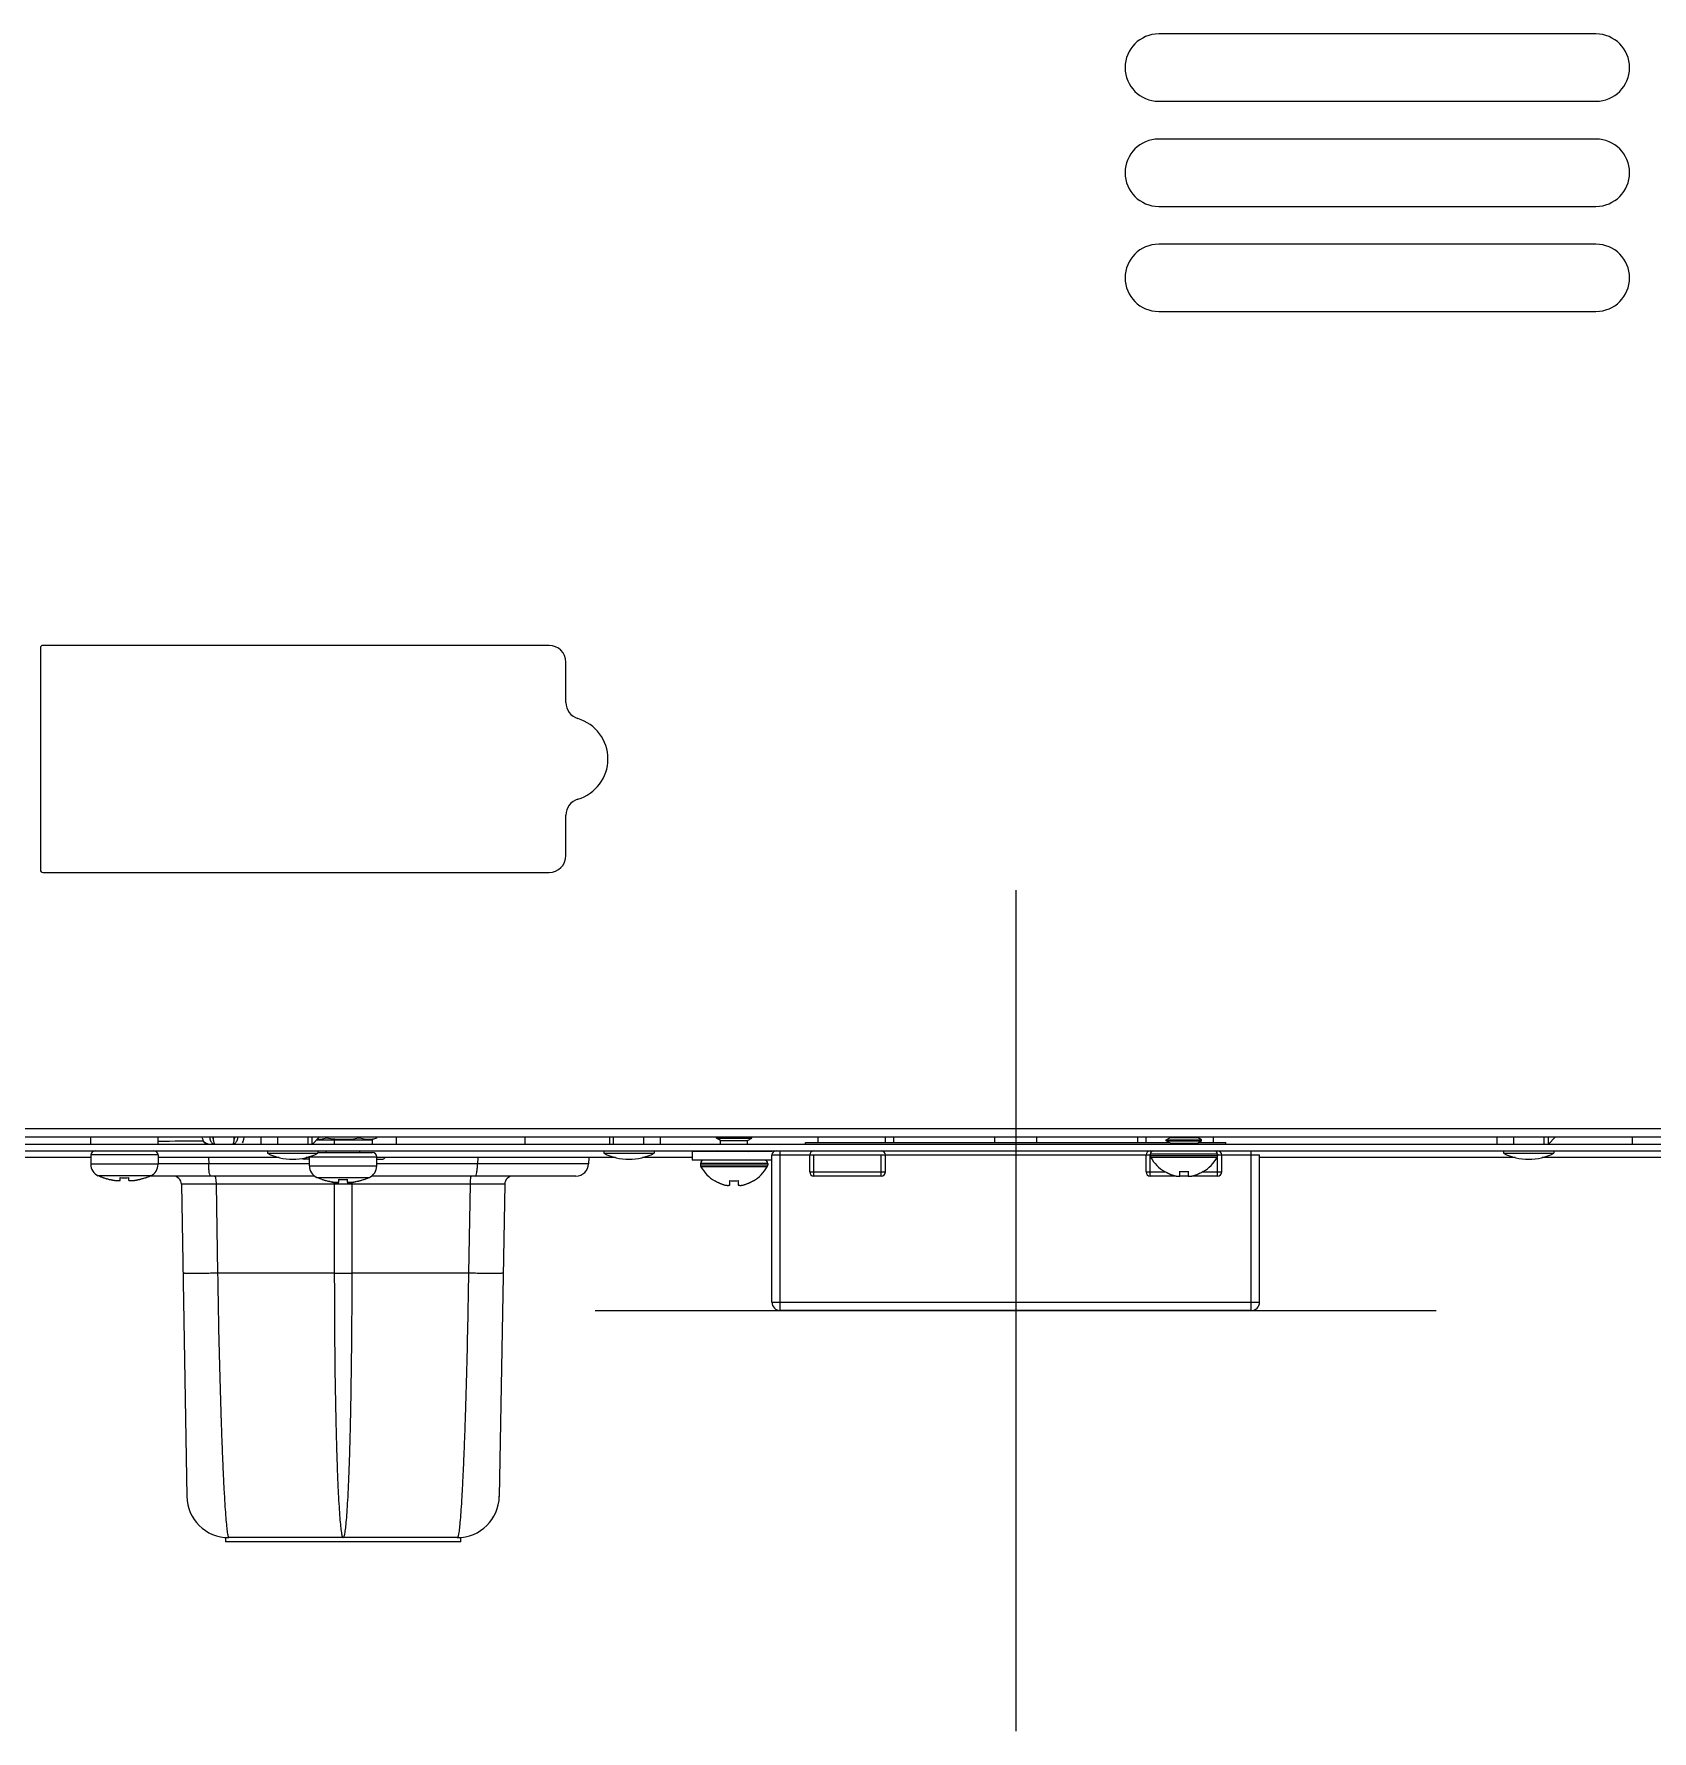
# Model space of a CAD drawing. Header units: millimetres. Extents: x 333 to 5627, y 435 to 3897.
# Drawn here: x 3541.3 to 3733.8, y 3061.3 to 3263.1 of the extents above; entities that cross this region are included whole.
import ezdxf

# ---------------------------------------------------------------- set-up
doc = ezdxf.new("R2010")
doc.units = ezdxf.units.MM
doc.header["$LTSCALE"] = 330
doc.layers.get('0').update_dxf_attribs({"linetype": 'CONTINUOUS'})
doc.layers.add('GEOM', color=7, linetype='CONTINUOUS')

msp = doc.modelspace()

# ---------------------------------------------------------------- linework, layer by layer
at = {"color": 7, "linetype": 'Continuous'}
for p, q in [((3727.09, 3263.09), (3675.09, 3263.09)), ((3675.09, 3255.09), (3727.09, 3255.09)), ((3727.09, 3250.59), (3675.09, 3250.59)), ((3675.09, 3242.59), (3727.09, 3242.59)), ((3727.09, 3238.09), (3675.09, 3238.09)), ((3675.09, 3230.09), (3727.09, 3230.09)), ((3542.09, 3190.09), (3542.09, 3163.69)), ((3602.59, 3190.39), (3542.39, 3190.39)), ((3604.59, 3183.6), (3604.59, 3188.39)), ((3604.59, 3165.39), (3604.59, 3170.18)), ((3542.39, 3163.39), (3602.59, 3163.39)), ((3976.09, 3132.89), (3180.09, 3132.89)), ((3178.99, 3131.09), (3977.19, 3131.09)), ((3976.09, 3131.89), (3180.09, 3131.89)), ((3180.09, 3130.29), (3976.08, 3130.29)), ((3548.09, 3131.09), (3548.09, 3131.89)), ((3556.09, 3131.09), (3556.09, 3131.89)), ((3561.51, 3131.45), (3561.47, 3131.45)), ((3561.69, 3131.09), (3561.69, 3131.23)), ((3568.34, 3131.09), (3568.34, 3131.89)), ((3569.09, 3130.29), (3569.09, 3129.99)), ((3569.09, 3129.99), (3575.09, 3129.99)), ((3570.34, 3131.09), (3570.34, 3131.89)), ((3573.94, 3131.09), (3573.94, 3131.89)), ((3574.39, 3131.89), (3574.39, 3131.09)), ((3574.44, 3131.09), (3575.24, 3131.89)), ((3574.94, 3131.59), (3581.59, 3131.59)), ((3575.09, 3130.29), (3575.09, 3129.99)), ((3575.09, 3130.09), (3581.59, 3130.09)), ((3576.09, 3130.09), (3576.09, 3130.28)), ((3576.09, 3130.09), (3576.09, 3130.28)), ((3576.1, 3131.89), (3576.1, 3131.79)), ((3577.08, 3131.09), (3577.08, 3131.59)), ((3580.08, 3131.89), (3580.08, 3131.79)), ((3580.09, 3130.09), (3580.09, 3130.28)), ((3580.09, 3130.09), (3580.09, 3130.28)), ((3582.07, 3131.79), (3581.47, 3131.59)), ((3581.59, 3131.09), (3581.59, 3131.59)), ((3582.07, 3131.89), (3582.07, 3131.79)), ((3584.44, 3131.09), (3584.44, 3131.89)), ((3599.74, 3131.09), (3599.74, 3131.89)), ((3609.09, 3130.29), (3609.09, 3129.99)), ((3609.09, 3129.99), (3615.09, 3129.99)), ((3609.79, 3131.89), (3609.79, 3131.09)), ((3610.24, 3131.09), (3610.24, 3131.89)), ((3613.84, 3131.09), (3613.84, 3131.89)), ((3615.09, 3130.29), (3615.09, 3129.99)), ((3615.84, 3131.09), (3615.84, 3131.89)), ((3629.09, 3130.19), (3619.59, 3130.19)), ((3619.59, 3130.19), (3619.59, 3129.19)), ((3622.49, 3131.79), (3622.49, 3131.89)), ((3622.49, 3131.79), (3626.69, 3131.79)), ((3622.99, 3131.5), (3622.49, 3131.79)), ((3622.84, 3130.19), (3622.66, 3130.29)), ((3622.99, 3131.5), (3626.19, 3131.5)), ((3622.99, 3131.09), (3622.99, 3131.5)), ((3626.19, 3131.5), (3626.69, 3131.79)), ((3626.19, 3131.09), (3626.19, 3131.5)), ((3626.34, 3130.19), (3626.52, 3130.29)), ((3626.69, 3131.79), (3626.69, 3131.89)), ((3633.09, 3131.29), (3676.33, 3131.29)), ((3633.09, 3131.09), (3633.09, 3131.29)), ((3634.59, 3131.29), (3634.59, 3131.89)), ((3642.59, 3131.29), (3642.59, 3131.89)), ((3643.59, 3131.29), (3643.59, 3131.89)), ((3655.59, 3131.29), (3655.59, 3131.89)), ((3660.59, 3131.29), (3660.59, 3131.89)), ((3672.59, 3131.29), (3672.59, 3131.89)), ((3673.59, 3131.29), (3673.59, 3131.89)), ((3675.99, 3131.59), (3676.49, 3131.88)), ((3675.99, 3131.59), (3680.19, 3131.59)), ((3675.99, 3131.49), (3675.99, 3131.59)), ((3675.99, 3131.49), (3680.19, 3131.49)), ((3676.49, 3131.2), (3675.99, 3131.49)), ((3676.49, 3131.88), (3676.49, 3131.89)), ((3676.49, 3131.88), (3679.69, 3131.88)), ((3676.49, 3131.2), (3679.69, 3131.2)), ((3679.69, 3131.88), (3679.69, 3131.89)), ((3680.19, 3131.59), (3679.69, 3131.88)), ((3679.69, 3131.2), (3680.19, 3131.49)), ((3679.84, 3131.29), (3683.09, 3131.29)), ((3680.19, 3131.49), (3680.19, 3131.59)), ((3681.59, 3131.29), (3681.59, 3131.89)), ((3683.09, 3131.09), (3683.09, 3131.29)), ((3715.34, 3131.09), (3715.34, 3131.89)), ((3716.09, 3130.29), (3716.09, 3129.99)), ((3716.09, 3129.99), (3722.09, 3129.99)), ((3717.34, 3131.09), (3717.34, 3131.89)), ((3720.94, 3131.09), (3720.94, 3131.89)), ((3721.39, 3131.89), (3721.39, 3131.09)), ((3721.44, 3131.09), (3722.24, 3131.89)), ((3722.09, 3130.29), (3722.09, 3129.99)), ((3731.44, 3131.09), (3731.44, 3131.89)), ((3548.09, 3129.49), (3530.42, 3129.49)), ((3556.09, 3129.79), (3548.09, 3129.79)), ((3548.09, 3129.79), (3548.09, 3128.69)), ((3556.09, 3128.69), (3548.09, 3128.69)), ((3556.09, 3129.79), (3556.09, 3128.69)), ((3570.48, 3129.49), (3556.09, 3129.49)), ((3562.11, 3128.74), (3561.36, 3128.74)), ((3562.08, 3129.49), (3562.11, 3128.74)), ((3574.09, 3128.74), (3562.11, 3128.74)), ((3574.09, 3129.29), (3573.47, 3129.29)), ((3574.09, 3129.49), (3573.69, 3129.49)), ((3574.09, 3129.59), (3582.09, 3129.59)), ((3574.09, 3128.49), (3574.09, 3129.59)), ((3574.09, 3128.49), (3582.09, 3128.49)), ((3582.09, 3128.49), (3582.09, 3129.59)), ((3610.48, 3129.49), (3582.09, 3129.49)), ((3582.09, 3129.29), (3582.7, 3129.29)), ((3594.07, 3128.74), (3582.09, 3128.74)), ((3594.1, 3129.49), (3594.07, 3128.74)), ((3594.82, 3128.74), (3594.07, 3128.74)), ((3607.31, 3129.49), (3607.28, 3128.74)), ((3619.59, 3129.49), (3613.69, 3129.49)), ((3629.09, 3129.19), (3619.59, 3129.19)), ((3628.59, 3128.79), (3620.59, 3128.79)), ((3620.59, 3128.79), (3620.59, 3128.59)), ((3628.59, 3128.59), (3620.59, 3128.59)), ((3628.53, 3128.39), (3620.64, 3128.39)), ((3628.59, 3128.79), (3628.59, 3128.59)), ((3629.09, 3129.79), (3674.09, 3129.79)), ((3629.09, 3112.29), (3629.09, 3129.79)), ((3633.59, 3127.79), (3633.59, 3129.79)), ((3634.09, 3127.29), (3634.09, 3129.79)), ((3642.09, 3127.29), (3642.09, 3129.79)), ((3642.59, 3127.79), (3642.59, 3129.79)), ((3673.59, 3127.79), (3673.59, 3129.79)), ((3682.09, 3129.89), (3674.09, 3129.89)), ((3674.09, 3129.89), (3674.09, 3129.69)), ((3682.09, 3129.69), (3674.09, 3129.69)), ((3674.09, 3127.29), (3674.09, 3129.69)), ((3682.03, 3129.49), (3674.14, 3129.49)), ((3682.09, 3129.89), (3682.09, 3129.69)), ((3682.09, 3129.79), (3687.09, 3129.79)), ((3682.09, 3127.29), (3682.09, 3129.79)), ((3682.59, 3127.79), (3682.59, 3129.79)), ((3687.09, 3112.29), (3687.09, 3129.79)), ((3717.48, 3129.49), (3687.09, 3129.49)), ((3757.48, 3129.49), (3720.69, 3129.49)), ((3555.22, 3127.33), (3548.96, 3127.33)), ((3549.59, 3127.08), (3548.96, 3127.33)), ((3549.59, 3127.08), (3549.59, 3127.1)), ((3551.59, 3126.75), (3551.59, 3127.1)), ((3552.59, 3127.1), (3552.59, 3126.75)), ((3554.59, 3127.08), (3555.22, 3127.33)), ((3554.59, 3127.1), (3554.59, 3127.08)), ((3574.72, 3127.29), (3555.12, 3127.29)), ((3574.96, 3127.13), (3581.22, 3127.13)), ((3575.58, 3126.88), (3574.96, 3127.13)), ((3575.59, 3126.88), (3575.59, 3126.9)), ((3577.59, 3126.55), (3577.59, 3126.9)), ((3578.59, 3126.9), (3578.59, 3126.55)), ((3580.59, 3126.88), (3581.22, 3127.13)), ((3580.59, 3126.9), (3580.59, 3126.88)), ((3605.78, 3127.29), (3581.46, 3127.29)), ((3622.29, 3126.71), (3622.29, 3126.75)), ((3624.09, 3126.2), (3624.09, 3126.75)), ((3625.09, 3126.75), (3625.09, 3126.2)), ((3626.89, 3126.75), (3626.89, 3126.71)), ((3633.59, 3127.79), (3642.59, 3127.79)), ((3642.09, 3127.29), (3634.09, 3127.29)), ((3673.59, 3127.79), (3675.88, 3127.79)), ((3677.09, 3127.29), (3674.09, 3127.29)), ((3675.79, 3127.81), (3675.79, 3127.85)), ((3677.59, 3127.3), (3677.59, 3127.85)), ((3678.59, 3127.79), (3677.59, 3127.79)), ((3678.59, 3127.29), (3677.59, 3127.29)), ((3678.59, 3127.85), (3678.59, 3127.3)), ((3682.09, 3127.29), (3679.09, 3127.29)), ((3680.29, 3127.79), (3682.59, 3127.79)), ((3680.39, 3127.85), (3680.39, 3127.81)), ((3686.09, 3111.29), (3630.09, 3111.29)), ((3592.09, 3083.79), (3564.09, 3083.79))]:
    msp.add_line(p, q, dxfattribs=at)
at = {"color": 1}
for p, q in [((3658.09, 3161.29), (3658.09, 3061.29)), ((3608.09, 3111.29), (3708.09, 3111.29))]:
    msp.add_line(p, q, dxfattribs=at)
at = {"color": 9, "linetype": 'Continuous'}
for p, q in [((3630.09, 3111.29), (3630.09, 3130.29)), ((3686.09, 3111.29), (3686.09, 3130.29)), ((3629.09, 3112.29), (3687.09, 3112.29))]:
    msp.add_line(p, q, dxfattribs=at)
at = {"color": 7, "linetype": 'Continuous'}
for centre, radius, start, end in [((3675.09, 3259.09), 4, 90, 270), ((3727.09, 3259.09), 4, 270, 90), ((3675.09, 3246.59), 4, 90, 270), ((3727.09, 3246.59), 4, 270, 90), ((3675.09, 3234.09), 4, 90, 270), ((3727.09, 3234.09), 4, 270, 90), ((3542.39, 3190.09), 0.3, 90, 180), ((3602.59, 3188.39), 2, 0, 90), ((3606.59, 3183.6), 2, 180, 253.3985), ((3604.59, 3176.89), 5, 286.6015, 73.3985), ((3606.59, 3170.18), 2, 106.6015, 180), ((3602.59, 3165.39), 2, 270, 360), ((3542.39, 3163.69), 0.3, 180, 270), ((3548.59, 3129.79), 0.5, 90, 180), ((3555.59, 3129.79), 0.5, 0, 90), ((3584.97, 3134.89), 22.55, 187.631, 188.1229), ((3574.92, 3133.45), 12.4, 188.1384, 188.655), ((3552.86, 3133.45), 12.4, 351.345, 351.8616), ((3542.81, 3134.89), 22.55, 351.8771, 352.369), ((3572.09, 3136.07), 6.78, 243.732, 296.268), ((3581.04, 3134.57), 2.95, 278.36, 280.3521), ((3581.59, 3129.59), 0.5, 0, 90), ((3612.09, 3136.07), 6.78, 243.732, 296.268), ((3629.59, 3129.79), 0.5, 90, 180), ((3634.09, 3129.79), 0.5, 90, 180), ((3642.09, 3129.79), 0.5, 0, 90), ((3674.09, 3129.79), 0.5, 90, 180), ((3674.49, 3129.89), 0.4, 90, 180), ((3681.69, 3129.89), 0.4, 0, 90), ((3682.09, 3129.79), 0.5, 0, 90), ((3719.09, 3136.07), 6.78, 243.732, 296.268), ((3549.59, 3128.69), 1.5, 180, 245.2801), ((3554.59, 3128.69), 1.5, 294.7199, 360), ((3573.47, 3129.79), 0.5, 234.5536, 270), ((3575.59, 3128.49), 1.5, 180, 245.2801), ((3580.59, 3128.49), 1.5, 294.7199, 360), ((3582.7, 3129.79), 0.5, 270, 322.9569), ((3605.78, 3128.79), 1.5, 270, 358), ((3620.99, 3128.79), 0.4, 90, 180), ((3620.99, 3128.59), 0.4, 180, 210.3012), ((3624.79, 3130.81), 4.8, 210.3012, 238.6273), ((3624.79, 3130.81), 4.8, 210.3012, 238.6273), ((3624.39, 3130.81), 4.8, 301.3727, 329.6988), ((3624.39, 3130.81), 4.8, 301.3727, 329.6988), ((3628.19, 3128.79), 0.4, 0, 90), ((3628.19, 3128.59), 0.4, 329.6988, 360), ((3674.49, 3129.69), 0.4, 180, 210.3012), ((3678.29, 3131.91), 4.8, 210.3012, 238.6273), ((3678.29, 3131.91), 4.8, 210.3012, 238.6273), ((3677.89, 3131.91), 4.8, 301.3727, 329.6988), ((3677.89, 3131.91), 4.8, 301.3727, 329.6988), ((3681.69, 3129.69), 0.4, 329.6988, 360), ((3551.89, 3133.69), 7, 245.2801, 250.8179), ((3551.9, 3133.71), 7.01, 250.741, 252.3068), ((3551.9, 3133.72), 7.01, 252.3069, 253.8662), ((3551.9, 3133.72), 7.02, 253.8662, 254.2195), ((3551.9, 3133.73), 7.02, 254.2196, 255.4252), ((3551.91, 3133.73), 7.03, 255.4251, 256.0151), ((3551.91, 3133.74), 7.04, 256.0152, 256.9892), ((3551.91, 3133.75), 7.04, 256.9892, 257.7318), ((3551.91, 3133.76), 7.05, 257.7318, 258.5614), ((3551.91, 3133.77), 7.07, 258.5614, 259.4226), ((3551.92, 3133.79), 7.09, 259.4225, 260.136), ((3551.92, 3133.81), 7.11, 260.1363, 261.1566), ((3551.93, 3133.84), 7.14, 261.1563, 261.7036), ((3551.93, 3133.89), 7.19, 261.7052, 263.2535), ((3551.34, 3130.94), 4.2, 266.6176, 268.3314), ((3551.34, 3131), 4.25, 268.3283, 268.8891), ((3551.34, 3131.02), 4.27, 268.8896, 270.0287), ((3551.34, 3131.02), 4.28, 270.0278, 270.8511), ((3551.34, 3131), 4.26, 270.8511, 271.7144), ((3551.34, 3130.94), 4.2, 271.7116, 273.3826), ((3552.09, 3134.25), 7.17, 266.0041, 268.6706), ((3552.09, 3134.26), 7.18, 268.6697, 271.3303), ((3552.09, 3134.25), 7.17, 271.3294, 273.9959), ((3552.84, 3130.94), 4.2, 266.6174, 268.2884), ((3552.84, 3131), 4.26, 268.2856, 269.1489), ((3552.84, 3131.02), 4.28, 269.1489, 269.9722), ((3552.84, 3131.02), 4.27, 269.9713, 271.1104), ((3552.84, 3131), 4.25, 271.1109, 271.6717), ((3552.84, 3130.94), 4.2, 271.6686, 273.3824), ((3552.24, 3133.89), 7.19, 276.7465, 278.2948), ((3552.25, 3133.84), 7.14, 278.2964, 278.8437), ((3552.26, 3133.81), 7.11, 278.8434, 279.8637), ((3552.26, 3133.79), 7.09, 279.864, 280.5775), ((3552.26, 3133.77), 7.07, 280.5774, 281.4385), ((3552.27, 3133.76), 7.05, 281.4386, 282.2682), ((3552.27, 3133.75), 7.04, 282.2682, 283.0108), ((3552.27, 3133.74), 7.04, 283.0108, 283.9848), ((3552.27, 3133.73), 7.03, 283.9849, 284.5749), ((3552.27, 3133.73), 7.02, 284.5748, 285.7804), ((3552.27, 3133.72), 7.02, 285.7805, 286.1338), ((3552.28, 3133.72), 7.01, 286.1338, 287.6931), ((3552.28, 3133.71), 7.01, 287.6932, 289.259), ((3552.29, 3133.69), 7, 289.1821, 294.7199), ((3577.9, 3133.51), 7.01, 250.741, 252.3068), ((3577.9, 3133.52), 7.01, 252.3069, 253.8662), ((3577.9, 3133.52), 7.02, 253.8662, 254.2195), ((3577.9, 3133.53), 7.02, 254.2196, 255.4252), ((3577.91, 3133.53), 7.03, 255.4251, 256.0151), ((3577.91, 3133.54), 7.04, 256.0152, 256.9892), ((3577.91, 3133.55), 7.04, 256.9892, 257.7318), ((3577.91, 3133.56), 7.05, 257.7318, 258.5614), ((3577.91, 3133.57), 7.07, 258.5614, 259.4226), ((3577.92, 3133.59), 7.09, 259.4225, 260.136), ((3577.92, 3133.61), 7.11, 260.1363, 261.1566), ((3578.25, 3131.03), 4.68, 251.535, 252.6227), ((3577.93, 3133.64), 7.14, 261.1563, 261.7036), ((3578.24, 3131.02), 4.67, 252.6228, 253.6051), ((3577.93, 3133.69), 7.19, 261.7052, 263.2535), ((3578.23, 3130.99), 4.64, 253.6036, 255.6824), ((3571.66, 3126.3), 5.39, 2.0682, 2.212), ((3577.34, 3130.74), 4.2, 266.6174, 268.2884), ((3577.34, 3128.49), 2.01, 262.7259, 264.7415), ((3577.34, 3128.46), 1.98, 264.7442, 265.3991), ((3577.34, 3128.45), 1.97, 265.3984, 266.7833), ((3577.34, 3130.8), 4.26, 268.2856, 269.1489), ((3577.34, 3128.44), 1.96, 266.7841, 267.6235), ((3577.34, 3128.43), 1.96, 267.6234, 268.8455), ((3577.34, 3130.82), 4.28, 269.1489, 269.9722), ((3577.34, 3128.43), 1.95, 268.8459, 270.9258), ((3577.34, 3130.82), 4.27, 269.9713, 271.1104), ((3577.34, 3128.43), 1.95, 270.9261, 271.9964), ((3577.34, 3128.44), 1.96, 271.9964, 273.0228), ((3577.34, 3130.8), 4.25, 271.1109, 271.6717), ((3577.34, 3128.45), 1.97, 273.0233, 274.286), ((3577.34, 3130.74), 4.2, 271.6686, 273.3824), ((3577.34, 3128.46), 1.98, 274.2856, 275.1372), ((3577.33, 3128.48), 2.01, 275.1401, 277.2744), ((3578.09, 3134.04), 7.16, 266.0031, 267.3352), ((3578.09, 3134.05), 7.17, 267.335, 268.0663), ((3578.09, 3134.06), 7.18, 268.0663, 268.667), ((3578.09, 3134.06), 7.18, 268.667, 270), ((3578.09, 3134.06), 7.18, 270, 271.333), ((3578.09, 3134.06), 7.18, 271.333, 271.9337), ((3578.09, 3134.05), 7.17, 271.9337, 272.665), ((3578.09, 3134.04), 7.16, 272.6648, 273.9969), ((3578.84, 3130.74), 4.2, 266.6176, 268.3314), ((3578.84, 3128.48), 2.01, 262.7256, 264.8598), ((3578.84, 3128.46), 1.98, 264.8627, 265.7144), ((3578.84, 3128.45), 1.97, 265.714, 266.9766), ((3578.84, 3130.8), 4.25, 268.3283, 268.8891), ((3578.84, 3128.44), 1.96, 266.9771, 268.0037), ((3578.84, 3130.82), 4.27, 268.8896, 270.0287), ((3578.84, 3128.43), 1.95, 268.0037, 269.0738), ((3578.84, 3128.43), 1.95, 269.0741, 270.1995), ((3578.84, 3130.82), 4.28, 270.0278, 270.8511), ((3578.84, 3128.43), 1.95, 270.1995, 271.1541), ((3578.84, 3128.43), 1.95, 271.1545, 272.3767), ((3578.84, 3130.8), 4.26, 270.8511, 271.7144), ((3578.84, 3128.44), 1.96, 272.3765, 273.2159), ((3578.84, 3128.45), 1.97, 273.2167, 274.6016), ((3578.84, 3130.74), 4.2, 271.7116, 273.3826), ((3578.84, 3128.46), 1.98, 274.6009, 275.2558), ((3578.83, 3128.49), 2.01, 275.2585, 277.2741), ((3578.24, 3133.69), 7.19, 276.7465, 278.2948), ((3577.94, 3130.99), 4.64, 284.3176, 286.3964), ((3584.52, 3126.3), 5.39, 177.788, 177.9318), ((3577.93, 3131.02), 4.67, 286.3949, 287.3772), ((3578.25, 3133.64), 7.14, 278.2964, 278.8437), ((3577.93, 3131.03), 4.68, 287.3773, 288.465), ((3578.26, 3133.61), 7.11, 278.8434, 279.8637), ((3578.26, 3133.59), 7.09, 279.864, 280.5775), ((3578.26, 3133.57), 7.07, 280.5774, 281.4385), ((3578.27, 3133.56), 7.05, 281.4386, 282.2682), ((3578.27, 3133.55), 7.04, 282.2682, 283.0108), ((3578.27, 3133.54), 7.04, 283.0108, 283.9848), ((3578.27, 3133.53), 7.03, 283.9849, 284.5749), ((3578.27, 3133.53), 7.02, 284.5748, 285.7804), ((3578.27, 3133.52), 7.02, 285.7805, 286.1338), ((3578.28, 3133.52), 7.01, 286.1338, 287.6931), ((3578.28, 3133.51), 7.01, 287.6932, 289.259), ((3624.77, 3130.8), 4.75, 238.4659, 241.0313), ((3624.77, 3130.79), 4.75, 241.0316, 241.9926), ((3624.77, 3130.79), 4.75, 241.9926, 243.3187), ((3624.77, 3130.79), 4.74, 243.3188, 244.4598), ((3624.77, 3130.79), 4.74, 244.4598, 245.4278), ((3624.77, 3130.78), 4.73, 245.4278, 246.6825), ((3624.76, 3130.78), 4.73, 246.6826, 247.4526), ((3624.76, 3130.77), 4.72, 247.4524, 248.9975), ((3624.76, 3130.76), 4.72, 248.9977, 249.4819), ((3624.75, 3130.75), 4.7, 249.4813, 251.5344), ((3624.75, 3130.73), 4.68, 251.535, 252.6227), ((3624.74, 3130.72), 4.67, 252.6228, 253.6051), ((3624.73, 3130.69), 4.64, 253.6036, 255.6824), ((3623.84, 3128.19), 2.01, 262.7259, 264.7415), ((3623.84, 3128.16), 1.98, 264.7442, 265.3991), ((3623.84, 3128.15), 1.97, 265.3984, 266.7833), ((3623.84, 3128.14), 1.96, 266.7841, 267.6235), ((3623.84, 3128.13), 1.96, 267.6234, 268.8455), ((3623.84, 3128.13), 1.95, 268.8459, 270.9258), ((3623.84, 3128.13), 1.95, 270.9261, 271.9964), ((3623.84, 3128.14), 1.96, 271.9964, 273.0228), ((3623.84, 3128.15), 1.97, 273.0233, 274.286), ((3623.84, 3128.16), 1.98, 274.2856, 275.1372), ((3623.83, 3128.18), 2.01, 275.1401, 277.2744), ((3624.59, 3130.5), 3.79, 262.4006, 267.4511), ((3624.59, 3130.49), 3.77, 267.455, 270), ((3624.59, 3130.49), 3.77, 270, 272.545), ((3624.59, 3130.5), 3.79, 272.5489, 277.5994), ((3625.34, 3128.18), 2.01, 262.7256, 264.8598), ((3625.34, 3128.16), 1.98, 264.8627, 265.7144), ((3625.34, 3128.15), 1.97, 265.714, 266.9766), ((3625.34, 3128.14), 1.96, 266.9771, 268.0037), ((3625.34, 3128.13), 1.95, 268.0037, 269.0738), ((3625.34, 3128.13), 1.95, 269.0741, 270.1995), ((3625.34, 3128.13), 1.95, 270.1995, 271.1541), ((3625.34, 3128.13), 1.95, 271.1545, 272.3767), ((3625.34, 3128.14), 1.96, 272.3765, 273.2159), ((3625.34, 3128.15), 1.97, 273.2167, 274.6016), ((3625.34, 3128.16), 1.98, 274.6009, 275.2558), ((3625.33, 3128.19), 2.01, 275.2585, 277.2741), ((3624.44, 3130.69), 4.64, 284.3176, 286.3964), ((3624.43, 3130.72), 4.67, 286.3949, 287.3772), ((3624.43, 3130.73), 4.68, 287.3773, 288.465), ((3624.42, 3130.75), 4.7, 288.4656, 290.5187), ((3624.42, 3130.76), 4.72, 290.5181, 291.0023), ((3624.42, 3130.77), 4.72, 291.0025, 292.5476), ((3624.41, 3130.78), 4.73, 292.5474, 293.3174), ((3624.41, 3130.78), 4.73, 293.3175, 294.5722), ((3624.41, 3130.79), 4.74, 294.5722, 295.5402), ((3624.41, 3130.79), 4.74, 295.5402, 296.6812), ((3624.41, 3130.79), 4.75, 296.6813, 298.0074), ((3624.4, 3130.79), 4.75, 298.0074, 298.9684), ((3624.4, 3130.8), 4.75, 298.9687, 301.5341), ((3634.09, 3127.79), 0.5, 180, 270), ((3642.09, 3127.79), 0.5, 270, 360), ((3674.09, 3127.79), 0.5, 180, 270), ((3678.27, 3131.9), 4.75, 238.4659, 241.0313), ((3678.27, 3131.89), 4.75, 241.0316, 241.9926), ((3678.27, 3131.89), 4.75, 241.9926, 243.3187), ((3678.27, 3131.89), 4.74, 243.3188, 244.4598), ((3678.27, 3131.89), 4.74, 244.4598, 245.4278), ((3678.27, 3131.88), 4.73, 245.4278, 246.6825), ((3678.26, 3131.88), 4.73, 246.6826, 247.4526), ((3678.26, 3131.87), 4.72, 247.4524, 248.9975), ((3678.26, 3131.86), 4.72, 248.9977, 249.4819), ((3678.25, 3131.85), 4.7, 249.4813, 251.5344), ((3678.25, 3131.83), 4.68, 251.535, 252.6227), ((3678.24, 3131.82), 4.67, 252.6228, 253.6051), ((3678.23, 3131.79), 4.64, 253.6036, 255.6824), ((3677.34, 3129.29), 2.01, 262.7259, 264.7415), ((3677.34, 3129.26), 1.98, 264.7442, 265.3991), ((3677.34, 3129.25), 1.97, 265.3984, 266.7833), ((3677.34, 3129.24), 1.96, 266.7841, 267.6235), ((3677.34, 3129.23), 1.96, 267.6234, 268.8455), ((3677.34, 3129.23), 1.95, 268.8459, 270.9258), ((3677.34, 3129.23), 1.95, 270.9261, 271.9964), ((3677.34, 3129.24), 1.96, 271.9964, 273.0228), ((3677.34, 3129.25), 1.97, 273.0233, 274.286), ((3677.34, 3129.26), 1.98, 274.2856, 275.1372), ((3677.33, 3129.28), 2.01, 275.1401, 277.2744), ((3678.09, 3131.6), 3.79, 262.4006, 267.4511), ((3678.09, 3131.59), 3.77, 267.455, 270), ((3678.09, 3131.59), 3.77, 270, 272.545), ((3678.09, 3131.6), 3.79, 272.5489, 277.5994), ((3678.84, 3129.28), 2.01, 262.7256, 264.8598), ((3678.84, 3129.26), 1.98, 264.8627, 265.7144), ((3678.84, 3129.25), 1.97, 265.714, 266.9766), ((3678.84, 3129.24), 1.96, 266.9771, 268.0037), ((3678.84, 3129.23), 1.95, 268.0037, 269.0738), ((3678.84, 3129.23), 1.95, 269.0741, 270.1995), ((3678.84, 3129.23), 1.95, 270.1995, 271.1541), ((3678.84, 3129.23), 1.95, 271.1545, 272.3767), ((3678.84, 3129.24), 1.96, 272.3765, 273.2159), ((3678.84, 3129.25), 1.97, 273.2167, 274.6016), ((3678.84, 3129.26), 1.98, 274.6009, 275.2558), ((3678.83, 3129.29), 2.01, 275.2585, 277.2741), ((3677.94, 3131.79), 4.64, 284.3176, 286.3964), ((3677.93, 3131.82), 4.67, 286.3949, 287.3772), ((3677.93, 3131.83), 4.68, 287.3773, 288.465), ((3677.92, 3131.85), 4.7, 288.4656, 290.5187), ((3677.92, 3131.86), 4.72, 290.5181, 291.0023), ((3677.92, 3131.87), 4.72, 291.0025, 292.5476), ((3677.91, 3131.88), 4.73, 292.5474, 293.3174), ((3677.91, 3131.88), 4.73, 293.3175, 294.5722), ((3677.91, 3131.89), 4.74, 294.5722, 295.5402), ((3677.91, 3131.89), 4.74, 295.5402, 296.6812), ((3677.91, 3131.89), 4.75, 296.6813, 298.0074), ((3677.9, 3131.89), 4.75, 298.0074, 298.9684), ((3677.9, 3131.9), 4.75, 298.9687, 301.5341), ((3682.09, 3127.79), 0.5, 270, 360), ((3630.09, 3112.29), 1, 180, 270), ((3686.09, 3112.29), 1, 270, 360)]:
    msp.add_arc(centre, radius, start, end, dxfattribs=at)
for points in [[(3561.47, 3131.45), (3559.68, 3131.46), (3557.88, 3131.39), (3556.09, 3131.41)], [(3577.1, 3131.66), (3576.77, 3131.69), (3576.43, 3131.74), (3576.1, 3131.79)], [(3582.07, 3131.79), (3581.91, 3131.74), (3581.74, 3131.69), (3581.57, 3131.66)]]:
    msp.add_open_spline(points, degree=3, dxfattribs=at)
for points, knots in [([(3561.47, 3131.5), (3561.46, 3131.53), (3561.4, 3131.65), (3561.36, 3131.79), (3561.35, 3131.89)], [0, 0, 0, 0, 0.241675, 1, 1, 1, 1]), ([(3561.69, 3131.23), (3561.66, 3131.24), (3561.58, 3131.32), (3561.51, 3131.42), (3561.47, 3131.5)], [0, 0, 0, 0, 0.237367, 1, 1, 1, 1]), ([(3562.04, 3131.09), (3562.01, 3131.09), (3561.88, 3131.1), (3561.76, 3131.16), (3561.69, 3131.23)], [0, 0, 0, 0, 0.242127, 1, 1, 1, 1]), ([(3562.23, 3131.89), (3562.23, 3131.86), (3562.24, 3131.76), (3562.26, 3131.66), (3562.28, 3131.59)], [0, 0, 0, 0, 0.257588, 1, 1, 1, 1]), ([(3562.28, 3131.59), (3562.3, 3131.52), (3562.36, 3131.38), (3562.48, 3131.22), (3562.63, 3131.12), (3562.74, 3131.09), (3562.8, 3131.09)], [0, 0, 0, 0, 0.294157, 0.556143, 0.787697, 1, 1, 1, 1]), ([(3562.58, 3131.89), (3562.58, 3131.87), (3562.59, 3131.8), (3562.61, 3131.74), (3562.64, 3131.7)], [0, 0, 0, 0, 0.273417, 1, 1, 1, 1]), ([(3562.66, 3131.59), (3562.67, 3131.52), (3562.69, 3131.4), (3562.72, 3131.24), (3562.75, 3131.15), (3562.78, 3131.09), (3562.8, 3131.09)], [0, 0, 0, 0, 0.398639, 0.707275, 0.907852, 1, 1, 1, 1]), ([(3565.12, 3131.59), (3565.11, 3131.52), (3565.09, 3131.4), (3565.05, 3131.24), (3565.03, 3131.15), (3565, 3131.09), (3564.98, 3131.09)], [0, 0, 0, 0, 0.398639, 0.707275, 0.907852, 1, 1, 1, 1]), ([(3565.49, 3131.59), (3565.47, 3131.52), (3565.42, 3131.38), (3565.3, 3131.22), (3565.15, 3131.12), (3565.04, 3131.09), (3564.98, 3131.09)], [0, 0, 0, 0, 0.294157, 0.556143, 0.787697, 1, 1, 1, 1]), ([(3565.2, 3131.89), (3565.19, 3131.87), (3565.18, 3131.8), (3565.16, 3131.74), (3565.14, 3131.7)], [0, 0, 0, 0, 0.273417, 1, 1, 1, 1]), ([(3565.55, 3131.89), (3565.54, 3131.86), (3565.54, 3131.76), (3565.52, 3131.66), (3565.49, 3131.59)], [0, 0, 0, 0, 0.257588, 1, 1, 1, 1]), ([(3566.29, 3131.89), (3566.28, 3131.76), (3566.24, 3131.53), (3566.15, 3131.31), (3566.09, 3131.22)], [0, 0, 0, 0, 0.548563, 1, 1, 1, 1]), ([(3566.24, 3131.59), (3566.23, 3131.55), (3566.2, 3131.43), (3566.14, 3131.3), (3566.09, 3131.22)], [0, 0, 0, 0, 0.278928, 1, 1, 1, 1]), ([(3566.29, 3131.89), (3566.28, 3131.86), (3566.27, 3131.76), (3566.26, 3131.66), (3566.24, 3131.59)], [0, 0, 0, 0, 0.256996, 1, 1, 1, 1]), ([(3576.1, 3131.79), (3576, 3131.76), (3575.64, 3131.65), (3575.26, 3131.6), (3574.97, 3131.62)], [0, 0, 0, 0, 0.255191, 1, 1, 1, 1]), ([(3580.08, 3131.79), (3579.59, 3131.71), (3578.6, 3131.59), (3577.6, 3131.61), (3577.1, 3131.66)], [0, 0, 0, 0, 0.500049, 1, 1, 1, 1]), ([(3581.47, 3131.64), (3581.24, 3131.61), (3580.76, 3131.6), (3580.3, 3131.72), (3580.08, 3131.79)], [0, 0, 0, 0, 0.495115, 1, 1, 1, 1]), ([(3561.36, 3128.74), (3560.9, 3128.74), (3559.14, 3128.73), (3557.38, 3128.73), (3556.08, 3128.73)], [0, 0, 0, 0, 0.26341, 1, 1, 1, 1]), ([(3562.37, 3127.29), (3562.32, 3127.29), (3562.23, 3127.47), (3562.17, 3127.75), (3562.12, 3128.21), (3562.11, 3128.55), (3562.11, 3128.74)], [0, 0, 0, 0, 0.097657, 0.31284, 0.6278, 1, 1, 1, 1]), ([(3593.81, 3127.29), (3593.86, 3127.29), (3593.95, 3127.47), (3594, 3127.75), (3594.06, 3128.21), (3594.07, 3128.55), (3594.07, 3128.74)], [0, 0, 0, 0, 0.097657, 0.31284, 0.6278, 1, 1, 1, 1]), ([(3607.28, 3128.74), (3607.28, 3128.73), (3607.25, 3128.74), (3607.22, 3128.73), (3607.14, 3128.73), (3607.05, 3128.73), (3606.92, 3128.73), (3606.7, 3128.73), (3606.35, 3128.73), (3605.85, 3128.73), (3605.25, 3128.72), (3604.55, 3128.72), (3603.75, 3128.72), (3602.87, 3128.72), (3601.54, 3128.72), (3599.7, 3128.73), (3597.33, 3128.73), (3595.67, 3128.73), (3594.82, 3128.74)], [0, 0, 0, 0, 0.001153, 0.004573, 0.01026, 0.018205, 0.028394, 0.04081, 0.07223, 0.112244, 0.160568, 0.216861, 0.280722, 0.351699, 0.429287, 0.602046, 0.794098, 1, 1, 1, 1])]:
    msp.add_open_spline(points, degree=3, knots=knots, dxfattribs=at)
at = {"layer": 'GEOM', "color": 7, "linetype": 'Continuous'}
for p, q in [((3558.86, 3126.31), (3559.5, 3089.2)), ((3597.32, 3126.31), (3596.67, 3089.2)), ((3564.09, 3084.31), (3564.09, 3083.79)), ((3591.67, 3084.29), (3564.5, 3084.29)), ((3592.09, 3083.79), (3592.09, 3084.31))]:
    msp.add_line(p, q, dxfattribs=at)
at = {"layer": 'GEOM', "color": 9, "linetype": 'Continuous'}
for p, q in [((3577.05, 3126.31), (3562.99, 3126.31)), ((3562.99, 3126.31), (3563.17, 3115.73)), ((3577.05, 3126.31), (3577.05, 3115.73)), ((3593.19, 3126.31), (3579.13, 3126.31)), ((3579.13, 3126.31), (3579.13, 3115.73)), ((3593.19, 3126.31), (3593.01, 3115.73)), ((3577.05, 3115.73), (3563.17, 3115.73)), ((3593.01, 3115.73), (3579.13, 3115.73))]:
    msp.add_line(p, q, dxfattribs=at)
at = {"layer": 'GEOM', "color": 7, "linetype": 'Continuous'}
for centre, radius, start, end in [((3557.86, 3126.29), 1, 1, 90), ((3598.32, 3126.29), 1, 89.9999, 179), ((3564.5, 3089.29), 5, 180.9992, 270), ((3591.67, 3089.29), 5, 270, 359.0009)]:
    msp.add_arc(centre, radius, start, end, dxfattribs=at)
at = {"layer": 'GEOM', "color": 9, "linetype": 'Continuous'}
for centre, radius, start, end in [((3571.41, 3126.29), 5.64, 0.1654, 2.0599), ((3584.77, 3126.29), 5.64, 177.9401, 179.8346), ((3578.09, 3449.16), 333.43, 269.821, 270.179)]:
    msp.add_arc(centre, radius, start, end, dxfattribs=at)
for points, knots in [([(3562.99, 3126.31), (3562.71, 3126.31), (3562.16, 3126.31), (3561.38, 3126.31), (3560.67, 3126.31), (3560.14, 3126.31), (3559.77, 3126.31), (3559.54, 3126.31), (3559.34, 3126.31), (3559.17, 3126.31), (3559.04, 3126.31), (3558.95, 3126.31), (3558.9, 3126.31), (3558.88, 3126.31), (3558.87, 3126.31), (3558.86, 3126.31), (3558.86, 3126.31)], [0, 0, 0, 0, 0.203759, 0.39494, 0.567742, 0.716904, 0.781171, 0.837892, 0.886635, 0.927031, 0.958771, 0.981613, 0.989643, 0.995388, 0.99884, 1, 1, 1, 1]), ([(3562.81, 3127.29), (3562.85, 3127.29), (3562.9, 3127.17), (3562.94, 3126.98), (3562.98, 3126.66), (3562.99, 3126.43), (3562.99, 3126.31)], [0, 0, 0, 0, 0.097661, 0.313495, 0.628813, 1, 1, 1, 1]), ([(3593.36, 3127.29), (3593.33, 3127.29), (3593.27, 3127.17), (3593.23, 3126.98), (3593.2, 3126.66), (3593.19, 3126.43), (3593.19, 3126.31)], [0, 0, 0, 0, 0.097661, 0.313495, 0.628813, 1, 1, 1, 1]), ([(3597.32, 3126.31), (3597.32, 3126.31), (3597.31, 3126.31), (3597.3, 3126.31), (3597.27, 3126.31), (3597.23, 3126.31), (3597.14, 3126.31), (3597.01, 3126.31), (3596.84, 3126.31), (3596.64, 3126.31), (3596.41, 3126.31), (3596.03, 3126.31), (3595.5, 3126.31), (3594.8, 3126.31), (3594.01, 3126.31), (3593.47, 3126.31), (3593.19, 3126.31)], [0, 0, 0, 0, 0.00116, 0.004612, 0.010357, 0.018387, 0.041229, 0.072969, 0.113365, 0.162107, 0.218829, 0.283096, 0.432258, 0.60506, 0.796241, 1, 1, 1, 1]), ([(3563.17, 3115.73), (3562.89, 3115.73), (3562.35, 3115.72), (3561.57, 3115.71), (3560.86, 3115.71), (3560.25, 3115.71), (3559.81, 3115.71), (3559.52, 3115.71), (3559.35, 3115.71), (3559.23, 3115.72), (3559.12, 3115.72), (3559.08, 3115.73), (3559.04, 3115.73), (3559.04, 3115.73)], [0, 0, 0, 0, 0.203665, 0.394745, 0.567458, 0.716551, 0.8375, 0.886239, 0.92664, 0.958403, 0.981288, 0.995145, 1, 1, 1, 1]), ([(3563.17, 3115.73), (3563.2, 3113.67), (3563.27, 3109.63), (3563.41, 3103.77), (3563.55, 3099.15), (3563.67, 3095.75), (3563.76, 3093.48), (3563.85, 3091.43), (3563.94, 3089.61), (3564.04, 3088.04), (3564.13, 3086.74), (3564.22, 3085.72), (3564.3, 3085.04), (3564.36, 3084.65), (3564.41, 3084.46), (3564.44, 3084.35), (3564.48, 3084.29), (3564.5, 3084.29)], [0, 0, 0, 0, 0.196575, 0.384953, 0.55789, 0.636488, 0.708844, 0.774292, 0.832241, 0.882176, 0.923661, 0.956347, 0.979973, 0.98834, 0.994405, 0.998208, 1, 1, 1, 1]), ([(3577.05, 3115.73), (3577.05, 3113.67), (3577.06, 3109.63), (3577.12, 3103.77), (3577.2, 3099.15), (3577.29, 3095.75), (3577.36, 3093.48), (3577.43, 3091.43), (3577.51, 3089.61), (3577.6, 3088.05), (3577.68, 3086.74), (3577.78, 3085.72), (3577.86, 3085.04), (3577.93, 3084.65), (3577.98, 3084.46), (3578.02, 3084.35), (3578.07, 3084.29), (3578.09, 3084.29)], [0, 0, 0, 0, 0.196543, 0.384815, 0.557617, 0.636152, 0.708454, 0.773863, 0.831789, 0.881717, 0.923213, 0.955926, 0.9796, 0.988004, 0.994121, 0.998012, 1, 1, 1, 1]), ([(3579.13, 3115.73), (3579.13, 3113.67), (3579.11, 3109.63), (3579.05, 3103.77), (3578.97, 3099.15), (3578.89, 3095.75), (3578.82, 3093.48), (3578.75, 3091.43), (3578.67, 3089.61), (3578.58, 3088.05), (3578.49, 3086.74), (3578.4, 3085.72), (3578.32, 3085.04), (3578.25, 3084.65), (3578.2, 3084.46), (3578.16, 3084.35), (3578.11, 3084.29), (3578.09, 3084.29)], [0, 0, 0, 0, 0.196543, 0.384815, 0.557617, 0.636152, 0.708454, 0.773863, 0.831789, 0.881717, 0.923213, 0.955926, 0.9796, 0.988004, 0.994121, 0.998012, 1, 1, 1, 1]), ([(3593.01, 3115.73), (3592.97, 3113.67), (3592.9, 3109.63), (3592.77, 3103.77), (3592.63, 3099.15), (3592.51, 3095.75), (3592.42, 3093.48), (3592.33, 3091.43), (3592.23, 3089.61), (3592.14, 3088.04), (3592.05, 3086.74), (3591.96, 3085.72), (3591.88, 3085.04), (3591.81, 3084.65), (3591.77, 3084.46), (3591.73, 3084.35), (3591.69, 3084.29), (3591.67, 3084.29)], [0, 0, 0, 0, 0.196575, 0.384953, 0.55789, 0.636488, 0.708844, 0.774292, 0.832241, 0.882176, 0.923661, 0.956347, 0.979973, 0.98834, 0.994405, 0.998208, 1, 1, 1, 1]), ([(3597.14, 3115.73), (3597.14, 3115.73), (3597.1, 3115.73), (3597.05, 3115.72), (3596.95, 3115.72), (3596.82, 3115.71), (3596.66, 3115.71), (3596.37, 3115.71), (3595.93, 3115.71), (3595.32, 3115.71), (3594.61, 3115.71), (3593.83, 3115.72), (3593.29, 3115.73), (3593.01, 3115.73)], [0, 0, 0, 0, 0.004855, 0.018712, 0.041597, 0.07336, 0.113761, 0.1625, 0.283449, 0.432542, 0.605255, 0.796335, 1, 1, 1, 1])]:
    msp.add_open_spline(points, degree=3, knots=knots, dxfattribs=at)
msp.add_open_spline([(3579.13, 3126.31), (3578.44, 3126.31), (3577.74, 3126.31), (3577.05, 3126.31)], degree=3, dxfattribs=at)

doc.saveas('drawing.dxf')
